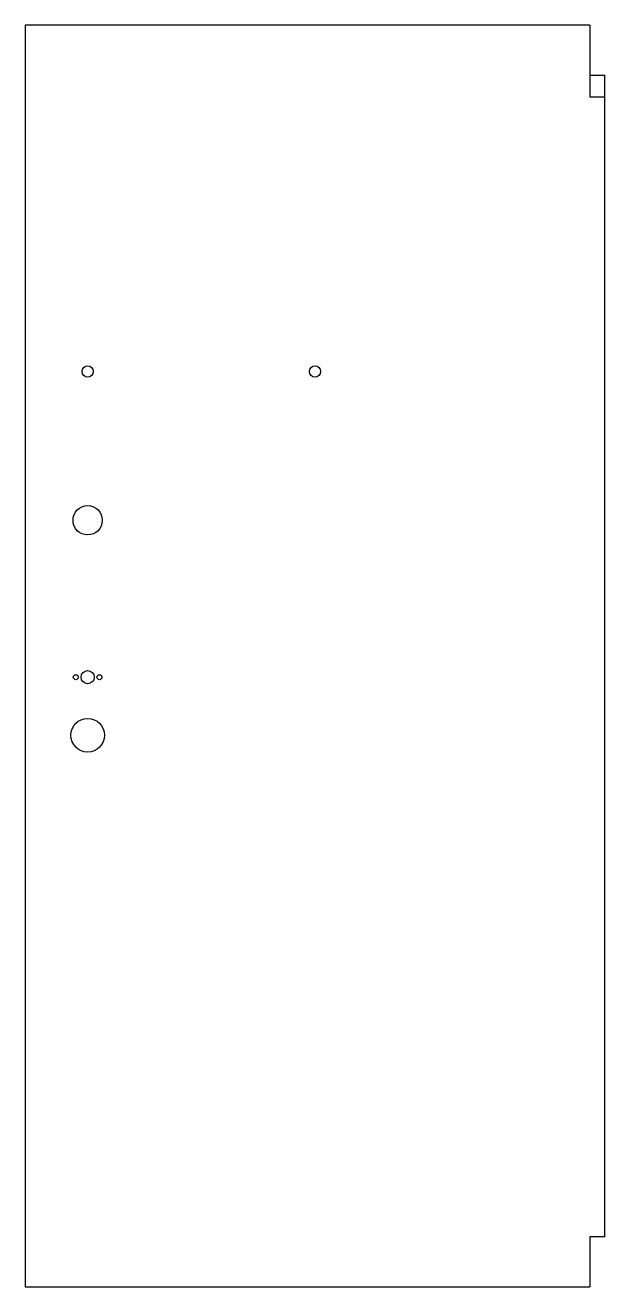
# Model space of a CAD drawing. Header units: millimetres. Extents: x -325 to 605, y -903 to 1119.
import ezdxf

# ---------------------------------------------------------------- set-up
doc = ezdxf.new("R2010")
doc.units = ezdxf.units.MM

msp = doc.modelspace()

# ---------------------------------------------------------------- linework, layer by layer
at = {"color": 7, "linetype": 'Continuous', "lineweight": 25}
for p, q in [((580.7, 1118.95), (-325.3, 1118.95)), ((-325.3, 1118.95), (-325.3, -903.05)), ((580.7, 1118.95), (580.7, 1003.95)), ((580.7, 1038.95), (604.7, 1038.95)), ((604.7, 1003.95), (604.7, 1038.95)), ((580.7, 1003.95), (604.7, 1003.95)), ((604.7, -823.05), (604.7, 1003.95)), ((604.7, -823.05), (580.7, -823.05)), ((580.7, -823.05), (580.7, -903.05)), ((-325.3, -903.05), (580.7, -903.05))]:
    msp.add_line(p, q, dxfattribs=at)
for centre, radius in [((-225.1, 563.95), 9), ((139.7, 563.95), 9), ((-225.1, 325.45), 23.5), ((-225.1, 73.95), 10.5), ((-244.1, 73.95), 4), ((-206.1, 73.95), 4), ((-225.1, -19.05), 27)]:
    msp.add_circle(centre, radius, dxfattribs=at)

doc.saveas('drawing.dxf')
